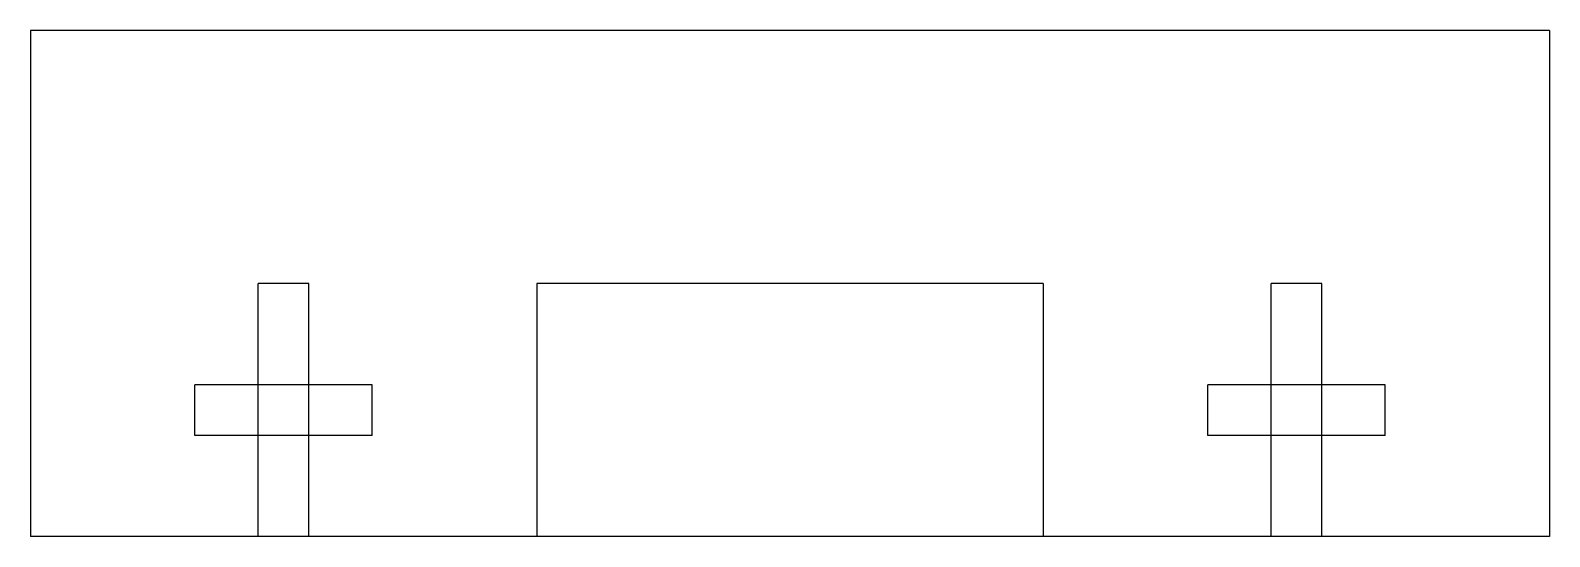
# Model space of a CAD drawing. Extents: x -1.5 to 1.5, y -0.5 to 0.5.
import ezdxf

# ---------------------------------------------------------------- set-up
doc = ezdxf.new("R2010")
doc.units = 0
doc.header["$MEASUREMENT"] = 0
doc.layers.add('MODELSKETCH_VISIBLE', color=7, linetype='CONTINUOUS')

msp = doc.modelspace()

# ---------------------------------------------------------------- linework, layer by layer
at = {"layer": 'MODELSKETCH_VISIBLE'}
for p, q in [((-1.5, 0.5), (-1.5, -0.5)), ((1.5, 0.5), (-1.5, 0.5)), ((1.5, 0.5), (1.5, -0.5)), ((-0.5, 0), (-0.5, -0.5)), ((0.5, 0), (-0.5, 0)), ((0.95, -0.5), (0.95, 0)), ((1.05, 0), (0.95, 0)), ((1.05, -0.5), (1.05, 0)), ((-1.05, -0.5), (-1.05, 0)), ((-0.95, 0), (-1.05, 0)), ((-0.95, -0.5), (-0.95, 0)), ((0.5, 0), (0.5, -0.5)), ((-0.825, -0.2), (-1.175, -0.2)), ((-1.175, -0.3), (-1.175, -0.2)), ((-0.825, -0.3), (-0.825, -0.2)), ((0.825, -0.3), (0.825, -0.2)), ((1.175, -0.2), (0.825, -0.2)), ((1.175, -0.3), (1.175, -0.2)), ((1.175, -0.3), (0.825, -0.3)), ((-0.825, -0.3), (-1.175, -0.3)), ((1.5, -0.5), (-1.5, -0.5)), ((-0.95, -0.5), (-1.05, -0.5)), ((1.05, -0.5), (0.95, -0.5))]:
    msp.add_line(p, q, dxfattribs=at)

doc.saveas('drawing.dxf')
